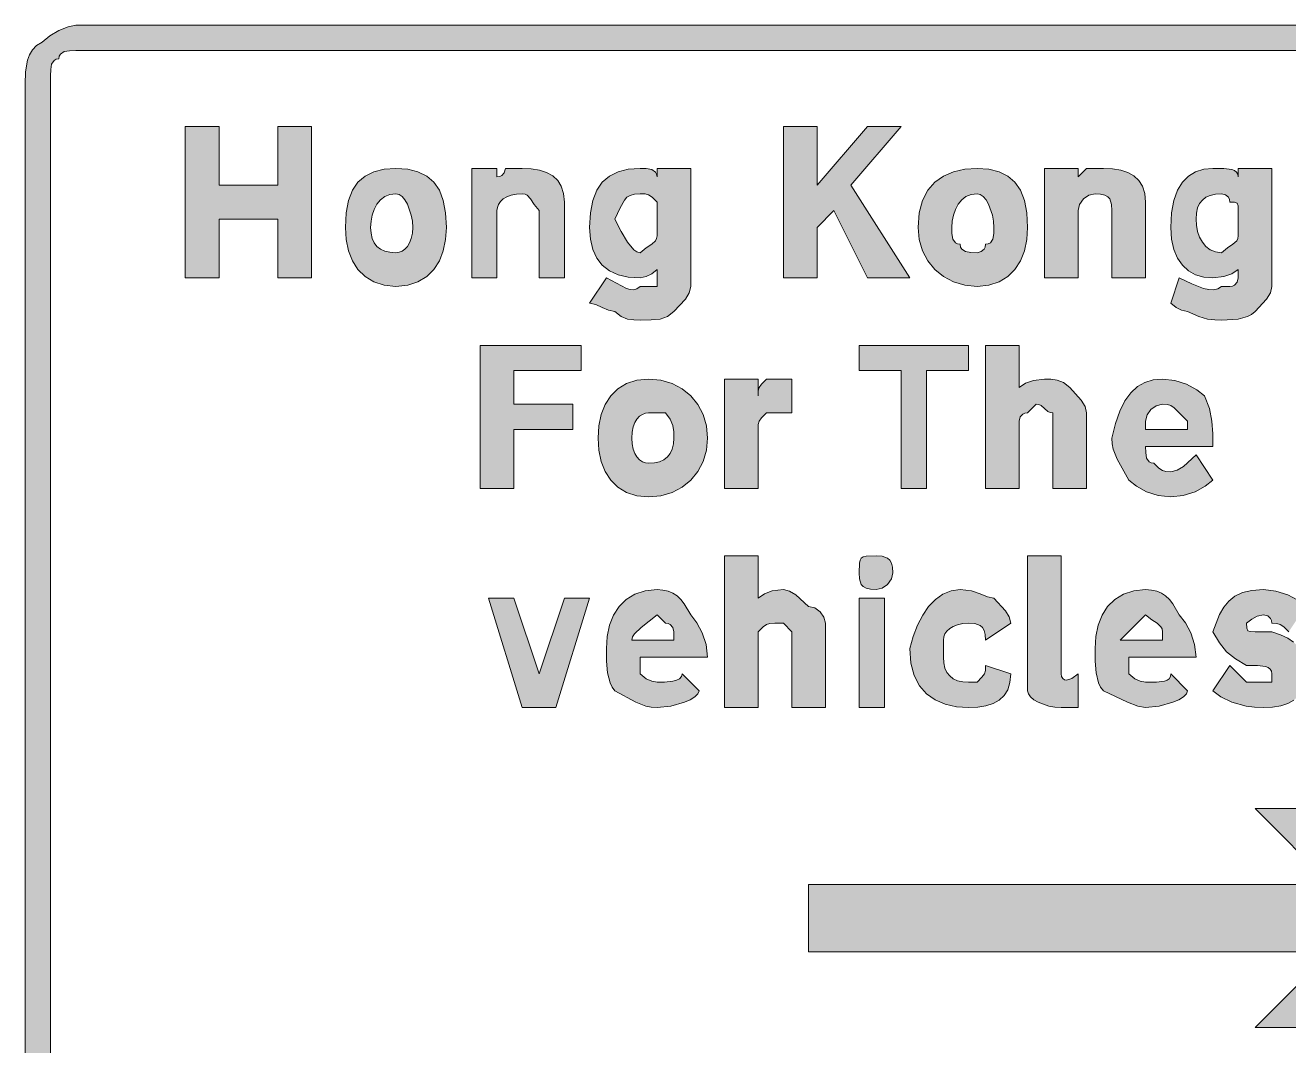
# Model space of a CAD drawing. Header units: metres. Extents: x 124 to 442, y 6 to 264.
# Drawn here: x 124.4 to 304.4, y 118.6 to 264 of the extents above; entities that cross this region are included whole.
import ezdxf

# ---------------------------------------------------------------- set-up
doc = ezdxf.new("R2010")
doc.units = ezdxf.units.M
doc.layers.add('FILL_BLACK_000000', color=7, linetype='Continuous', true_color=0x000000)

msp = doc.modelspace()

# ---------------------------------------------------------------- hatches: boundary and pattern name
at = {"layer": 'FILL_BLACK_000000', "true_color": 0x000000}
h = msp.add_hatch(color=7, dxfattribs=at)
h.dxf.hatch_style = 1
h.paths.add_polyline_path([(437.61, 263.25), (438.92, 262.48), (440.01, 261.6), (440.8, 261.1), (441.4, 260.49), (441.82, 259.81), (442.11, 259.05), (442.37, 257.38), (442.41, 255.6), (442.41, 14.4), (442.41, 13.2), (442.41, 10.8), (440.01, 8.4), (438.92, 7.52), (437.61, 6.75), (436.3, 6.21), (435.21, 6), (131.61, 6), (130.52, 6.21), (129.21, 6.75), (127.9, 7.52), (126.81, 8.4), (126.1, 9.28), (125.61, 10.05), (125.12, 10.59), (124.81, 10.75), (124.41, 10.8), (124.41, 14.4), (124.41, 255.6), (124.45, 257.38), (124.71, 259.05), (125, 259.81), (125.42, 260.49), (126.02, 261.1), (126.81, 261.6), (127.9, 262.48), (129.21, 263.25), (130.52, 263.79), (131.61, 264), (435.21, 264), (436.3, 263.79), (437.61, 263.25)])
h.paths.add_polyline_path([(128.52, 11.68), (129.21, 10.8), (129.26, 10.4), (129.42, 10.11), (129.96, 9.75), (130.73, 9.62), (131.61, 9.6), (435.21, 9.6), (436.09, 9.62), (436.86, 9.75), (437.4, 10.11), (437.56, 10.4), (437.61, 10.8), (438.3, 11.68), (438.66, 12.45), (438.81, 13.2), (438.81, 256.8), (438.75, 257.64), (438.58, 258.37), (438.3, 258.99), (437.91, 259.5), (437.4, 259.89), (436.78, 260.17), (436.05, 260.34), (435.21, 260.4), (131.61, 260.4), (130.73, 260.38), (129.96, 260.25), (129.42, 259.89), (129.26, 259.6), (129.21, 259.2), (128.81, 259.15), (128.52, 258.99), (128.16, 258.45), (128.03, 257.68), (128.01, 256.8), (128.01, 13.2), (128.16, 12.45), (128.52, 11.68)], flags=16)
h = msp.add_hatch(color=7, dxfattribs=at)
h.dxf.hatch_style = 1
h.paths.add_polyline_path([(152.01, 228), (147.21, 228), (147.21, 249.6), (152.01, 249.6), (152.01, 241.2), (155.61, 241.2), (160.41, 241.2), (160.41, 249.6), (165.21, 249.6), (165.21, 228), (160.41, 228), (160.41, 236.4), (155.61, 236.4), (152.01, 236.4), (152.01, 228)])
h = msp.add_hatch(color=7, dxfattribs=at)
h.dxf.hatch_style = 1
h.paths.add_polyline_path([(237.21, 235.2), (237.21, 228), (232.41, 228), (232.41, 249.6), (237.21, 249.6), (237.21, 241.2), (244.41, 249.6), (249.21, 249.6), (242.01, 241.2), (250.41, 228), (244.41, 228), (239.61, 237.6), (237.21, 235.2)])
h = msp.add_hatch(color=7, dxfattribs=at)
h.dxf.hatch_style = 1
h.paths.add_polyline_path([(183.96, 231.86), (183.4, 230.43), (182.61, 229.2), (181.6, 228.19), (180.36, 227.44), (178.9, 226.96), (177.21, 226.8), (175.52, 226.96), (174.06, 227.44), (172.82, 228.19), (171.81, 229.2), (171.02, 230.43), (170.46, 231.86), (170.12, 233.46), (170.01, 235.2), (170.12, 237.28), (170.46, 239.04), (171.02, 240.49), (171.81, 241.65), (172.82, 242.52), (174.06, 243.13), (175.52, 243.49), (177.21, 243.6), (178.9, 243.49), (180.36, 243.13), (181.6, 242.52), (182.61, 241.65), (183.4, 240.49), (183.96, 239.04), (184.3, 237.28), (184.41, 235.2), (184.3, 233.46), (183.96, 231.86)])
h.paths.add_polyline_path([(179.4, 236.96), (178.86, 238.5), (178.5, 239.11), (178.09, 239.59), (177.66, 239.89), (177.21, 240), (176.37, 239.89), (175.63, 239.59), (175.02, 239.11), (174.51, 238.5), (174.12, 237.77), (173.83, 236.96), (173.67, 236.1), (173.61, 235.2), (173.67, 234.36), (173.83, 233.62), (174.12, 233.01), (174.51, 232.5), (175.02, 232.11), (175.63, 231.82), (176.37, 231.66), (177.21, 231.6), (177.66, 231.66), (178.09, 231.82), (178.5, 232.11), (178.86, 232.5), (179.17, 233.01), (179.4, 233.62), (179.56, 234.36), (179.61, 235.2), (179.56, 236.1), (179.4, 236.96)], flags=16)
h = msp.add_hatch(color=7, dxfattribs=at)
h.dxf.hatch_style = 1
h.paths.add_polyline_path([(194.37, 239.95), (193.63, 239.79), (193.02, 239.56), (192.51, 239.25), (192.12, 238.89), (191.83, 238.48), (191.67, 238.05), (191.61, 237.6), (191.61, 228), (188.01, 228), (188.01, 243.6), (191.61, 243.6), (191.61, 242.4), (192.01, 242.45), (192.3, 242.59), (192.66, 243), (192.81, 243.6), (195.21, 243.6), (196.5, 243.54), (197.67, 243.36), (198.69, 243.03), (199.56, 242.55), (200.26, 241.9), (200.78, 241.07), (201.1, 240.04), (201.21, 238.8), (201.21, 228), (197.61, 228), (197.61, 236.4), (197.61, 237.6), (196.9, 238.48), (196.41, 239.25), (195.92, 239.79), (195.61, 239.95), (195.21, 240), (194.37, 239.95)])
h = msp.add_hatch(color=7, dxfattribs=at)
h.dxf.hatch_style = 1
h.paths.add_polyline_path([(219, 225.9), (218.46, 225), (216.81, 223.2), (215.89, 222.51), (214.86, 222.15), (213.6, 222.02), (212.01, 222), (211.11, 222.02), (210.21, 222.15), (209.31, 222.51), (208.41, 223.2), (207.51, 223.39), (206.61, 223.8), (205.71, 224.21), (204.81, 224.4), (207.21, 228), (210.06, 226.5), (210.6, 226.34), (211.09, 226.31), (211.56, 226.46), (212.01, 226.8), (214.41, 226.8), (214.41, 228), (214.41, 229.2), (213.66, 228.6), (212.89, 228.19), (212.01, 228), (210.32, 228.11), (208.86, 228.45), (207.62, 229.01), (206.61, 229.8), (205.82, 230.81), (205.26, 232.05), (204.92, 233.51), (204.81, 235.2), (204.92, 237.28), (205.26, 239.04), (205.82, 240.49), (206.61, 241.65), (207.62, 242.52), (208.86, 243.13), (210.32, 243.49), (212.01, 243.6), (212.89, 243.58), (213.66, 243.45), (214.2, 243.09), (214.36, 242.8), (214.41, 242.4), (214.41, 243.6), (219.21, 243.6), (219.21, 226.8), (219, 225.9)])
h.paths.add_polyline_path([(214.41, 238.8), (213.7, 239.49), (213.21, 239.85), (212.72, 239.98), (212.01, 240), (211.22, 239.94), (210.6, 239.77), (210.13, 239.49), (209.76, 239.1), (209.14, 237.97), (208.41, 236.4), (209.31, 234.64), (210.21, 233.1), (211.11, 232.01), (211.56, 231.71), (212.01, 231.6), (212.89, 232.31), (213.66, 232.8), (214.2, 233.29), (214.36, 233.6), (214.41, 234), (214.41, 237.6), (214.41, 238.8)], flags=16)
h = msp.add_hatch(color=7, dxfattribs=at)
h.dxf.hatch_style = 1
h.paths.add_polyline_path([(266.76, 231.86), (266.2, 230.43), (265.41, 229.2), (264.4, 228.19), (263.16, 227.44), (261.7, 226.96), (260.01, 226.8), (258.27, 226.96), (256.67, 227.44), (255.24, 228.19), (254.01, 229.2), (253, 230.43), (252.25, 231.86), (251.77, 233.46), (251.61, 235.2), (251.77, 237.28), (252.25, 239.04), (253, 240.49), (254.01, 241.65), (255.24, 242.52), (256.67, 243.13), (258.27, 243.49), (260.01, 243.6), (261.7, 243.49), (263.16, 243.13), (264.4, 242.52), (265.41, 241.65), (266.2, 240.49), (266.76, 239.04), (267.1, 237.28), (267.21, 235.2), (267.1, 233.46), (266.76, 231.86)])
h.paths.add_polyline_path([(262.2, 236.96), (261.66, 238.5), (261.3, 239.11), (260.89, 239.59), (260.46, 239.89), (260.01, 240), (259.17, 239.89), (258.43, 239.59), (257.82, 239.11), (257.31, 238.5), (256.92, 237.77), (256.63, 236.96), (256.47, 236.1), (256.41, 235.2), (256.43, 234.32), (256.56, 233.55), (256.92, 233.01), (257.21, 232.85), (257.61, 232.8), (257.66, 232.4), (257.82, 232.11), (258.36, 231.75), (259.13, 231.62), (260.01, 231.6), (260.61, 231.75), (261.02, 232.11), (261.16, 232.4), (261.21, 232.8), (261.61, 232.85), (261.9, 233.01), (262.26, 233.55), (262.39, 234.32), (262.41, 235.2), (262.36, 236.1), (262.2, 236.96)], flags=16)
h = msp.add_hatch(color=7, dxfattribs=at)
h.dxf.hatch_style = 1
h.paths.add_polyline_path([(275.93, 239.79), (275.16, 239.25), (274.62, 238.48), (274.41, 237.6), (274.41, 228), (269.61, 228), (269.61, 243.6), (274.41, 243.6), (274.41, 242.4), (275.61, 243.6), (278.01, 243.6), (279.3, 243.54), (280.47, 243.36), (281.49, 243.03), (282.36, 242.55), (283.06, 241.9), (283.58, 241.07), (283.9, 240.04), (284.01, 238.8), (284.01, 228), (279.21, 228), (279.21, 236.4), (279.21, 237.6), (279.17, 238.48), (278.91, 239.25), (278.62, 239.56), (278.2, 239.79), (277.6, 239.95), (276.81, 240), (275.93, 239.79)])
h = msp.add_hatch(color=7, dxfattribs=at)
h.dxf.hatch_style = 1
h.paths.add_polyline_path([(301.8, 225.9), (301.26, 225), (299.61, 223.2), (299.11, 222.8), (298.52, 222.51), (297.21, 222.15), (294.81, 222), (293.89, 222.02), (292.86, 222.15), (291.6, 222.51), (290.01, 223.2), (289.13, 223.39), (288.36, 223.8), (287.61, 224.4), (288.81, 228), (290.59, 227.14), (292.26, 226.5), (293.02, 226.34), (293.7, 226.31), (294.31, 226.46), (294.81, 226.8), (296.01, 226.8), (296.41, 226.85), (296.7, 226.99), (297.06, 227.4), (297.21, 228), (297.21, 229.2), (296.31, 228.6), (295.18, 228.19), (293.61, 228), (292.32, 228.11), (291.15, 228.45), (290.13, 229.01), (289.26, 229.8), (288.56, 230.81), (288.04, 232.05), (287.72, 233.51), (287.61, 235.2), (287.72, 237.28), (288.04, 239.04), (288.56, 240.49), (289.26, 241.65), (290.13, 242.52), (291.15, 243.13), (292.32, 243.49), (293.61, 243.6), (295.18, 243.58), (296.31, 243.45), (296.7, 243.31), (296.99, 243.09), (297.15, 242.8), (297.21, 242.4), (297.21, 243.6), (302.01, 243.6), (302.01, 226.8), (301.8, 225.9)])
h.paths.add_polyline_path([(297.19, 238.29), (297.06, 238.65), (296.7, 238.78), (296.01, 238.8), (295.96, 239.2), (295.82, 239.49), (295.41, 239.85), (294.81, 240), (293.97, 239.94), (293.23, 239.77), (292.62, 239.49), (292.11, 239.1), (291.72, 238.59), (291.43, 237.97), (291.27, 237.24), (291.21, 236.4), (291.27, 235.5), (291.43, 234.64), (291.72, 233.83), (292.11, 233.1), (292.62, 232.49), (293.23, 232.01), (293.97, 231.71), (294.81, 231.6), (295.69, 232.31), (296.46, 232.8), (297, 233.29), (297.16, 233.6), (297.21, 234), (297.21, 237.6), (297.19, 238.29)], flags=16)
h = msp.add_hatch(color=7, dxfattribs=at)
h.dxf.hatch_style = 1
h.paths.add_polyline_path([(194.01, 198), (189.21, 198), (189.21, 218.4), (203.61, 218.4), (203.61, 214.8), (194.01, 214.8), (194.01, 210), (202.41, 210), (202.41, 206.4), (194.01, 206.4), (194.01, 198)])
h = msp.add_hatch(color=7, dxfattribs=at)
h.dxf.hatch_style = 1
h.paths.add_polyline_path([(252.81, 198), (249.21, 198), (249.21, 214.8), (243.21, 214.8), (243.21, 218.4), (258.81, 218.4), (258.81, 214.8), (252.81, 214.8), (252.81, 198)])
h = msp.add_hatch(color=7, dxfattribs=at)
h.dxf.hatch_style = 1
h.paths.add_polyline_path([(270.81, 207.6), (270.81, 208.8), (270.41, 208.85), (270.1, 208.99), (269.61, 209.4), (269.12, 209.81), (268.81, 209.95), (268.41, 210), (267.21, 208.8), (266.81, 208.75), (266.52, 208.61), (266.16, 208.2), (266.01, 207.6), (266.01, 206.4), (266.01, 198), (261.21, 198), (261.21, 218.4), (266.01, 218.4), (266.01, 212.4), (266.91, 213), (268.03, 213.41), (269.61, 213.6), (270.51, 213.58), (271.41, 213.45), (272.31, 213.09), (273.21, 212.4), (274.86, 210.6), (275.4, 209.7), (275.61, 208.8), (275.61, 198), (270.81, 198), (270.81, 207.6)])
h = msp.add_hatch(color=7, dxfattribs=at)
h.dxf.hatch_style = 1
h.paths.add_polyline_path([(220.97, 201.86), (220.22, 200.43), (219.21, 199.2), (217.98, 198.19), (216.55, 197.44), (214.95, 196.96), (213.21, 196.8), (211.52, 196.96), (210.06, 197.44), (208.82, 198.19), (207.81, 199.2), (207.02, 200.43), (206.46, 201.86), (206.12, 203.46), (206.01, 205.2), (206.12, 206.94), (206.46, 208.54), (207.02, 209.97), (207.81, 211.2), (208.82, 212.21), (210.06, 212.96), (211.52, 213.44), (213.21, 213.6), (214.95, 213.44), (216.55, 212.96), (217.98, 212.21), (219.21, 211.2), (220.22, 209.97), (220.97, 208.54), (221.45, 206.94), (221.61, 205.2), (221.45, 203.46), (220.97, 201.86)])
h.paths.add_polyline_path([(216.66, 207), (216.3, 207.9), (215.61, 208.8), (213.21, 208.8), (212.76, 208.74), (212.33, 208.57), (211.92, 208.29), (211.56, 207.9), (211.25, 207.39), (211.02, 206.77), (210.86, 206.04), (210.81, 205.2), (210.86, 204.36), (211.02, 203.62), (211.25, 203.01), (211.56, 202.5), (211.92, 202.11), (212.33, 201.82), (212.76, 201.66), (213.21, 201.6), (214.05, 201.66), (214.78, 201.82), (215.4, 202.11), (215.91, 202.5), (216.3, 203.01), (216.58, 203.62), (216.75, 204.36), (216.81, 205.2), (216.79, 206.1), (216.66, 207)], flags=16)
h = msp.add_hatch(color=7, dxfattribs=at)
h.dxf.hatch_style = 1
h.paths.add_polyline_path([(228.81, 198), (224.01, 198), (224.01, 213.6), (228.81, 213.6), (228.81, 211.2), (228.83, 211.91), (228.96, 212.4), (229.32, 212.89), (230.01, 213.6), (233.61, 213.6), (233.61, 208.8), (230.01, 208.8), (229.32, 208.09), (228.96, 207.6), (228.83, 207.11), (228.81, 206.4), (228.81, 198)])
h = msp.add_hatch(color=7, dxfattribs=at)
h.dxf.hatch_style = 1
h.paths.add_polyline_path([(284.16, 202.35), (284.52, 201.81), (284.81, 201.65), (285.21, 201.6), (285.92, 200.91), (286.41, 200.55), (286.9, 200.42), (287.61, 200.4), (288.51, 200.61), (289.41, 201.15), (291.21, 202.8), (293.61, 199.2), (292.5, 198.32), (291.06, 197.55), (289.39, 197.01), (287.61, 196.8), (285.83, 197.01), (284.16, 197.55), (282.72, 198.32), (281.61, 199.2), (279.96, 202.2), (279.42, 203.59), (279.26, 204.35), (279.21, 205.2), (279.72, 207.28), (280.33, 209.04), (281.07, 210.49), (281.91, 211.65), (282.87, 212.52), (283.93, 213.13), (285.12, 213.49), (286.41, 213.6), (288.19, 213.39), (289.86, 212.85), (291.3, 212.08), (292.41, 211.2), (293.1, 209.4), (293.46, 207.6), (293.59, 205.8), (293.61, 204), (284.01, 204), (284.03, 203.12), (284.16, 202.35)])
h.paths.add_polyline_path([(284.76, 209.25), (284.22, 208.48), (284.01, 207.6), (284.01, 206.4), (290.01, 206.4), (290.01, 207.6), (288.81, 208.8), (288.1, 209.49), (287.61, 209.85), (287.12, 209.98), (286.41, 210), (285.53, 209.79), (284.76, 209.25)], flags=16)
h = msp.add_hatch(color=7, dxfattribs=at)
h.dxf.hatch_style = 1
h.paths.add_polyline_path([(233.61, 177.6), (232.41, 178.8), (231.21, 178.8), (230.5, 178.78), (230.01, 178.65), (229.52, 178.29), (228.81, 177.6), (228.81, 176.4), (228.81, 166.8), (224.01, 166.8), (224.01, 188.4), (228.81, 188.4), (228.81, 182.4), (229.71, 183), (230.83, 183.41), (232.41, 183.6), (233.31, 183.39), (234.21, 182.85), (236.01, 181.2), (236.89, 180.99), (237.66, 180.45), (238.2, 179.68), (238.41, 178.8), (238.41, 166.8), (233.61, 166.8), (233.61, 177.6)])
h = msp.add_hatch(color=7, dxfattribs=at)
h.dxf.hatch_style = 1
h.paths.add_polyline_path([(247.8, 185.12), (247.26, 184.35), (246.49, 183.81), (245.61, 183.6), (244.82, 183.65), (244.22, 183.81), (243.8, 184.04), (243.51, 184.35), (243.25, 185.12), (243.21, 186), (243.25, 187.39), (243.34, 187.81), (243.51, 188.1), (243.8, 188.27), (244.22, 188.36), (245.61, 188.4), (246.49, 188.36), (247.26, 188.1), (247.57, 187.81), (247.8, 187.39), (247.96, 186.79), (248.01, 186), (247.8, 185.12)])
h = msp.add_hatch(color=7, dxfattribs=at)
h.dxf.hatch_style = 1
h.paths.add_polyline_path([(272.01, 171.6), (272.06, 171.21), (272.22, 170.92), (272.45, 170.76), (272.76, 170.7), (273.53, 170.92), (274.41, 171.6), (274.41, 166.8), (273.21, 166.8), (272.01, 166.8), (271.11, 166.85), (270.25, 167.01), (268.71, 167.55), (268.1, 167.91), (267.62, 168.32), (267.32, 168.75), (267.21, 169.2), (267.21, 170.4), (267.21, 188.4), (272.01, 188.4), (272.01, 171.6)])
h = msp.add_hatch(color=7, dxfattribs=at)
h.dxf.hatch_style = 1
h.paths.add_polyline_path([(212.89, 170.91), (213.66, 170.55), (214.41, 170.4), (215.48, 170.42), (216.66, 170.55), (217.19, 170.69), (217.62, 170.91), (217.9, 171.2), (218.01, 171.6), (220.41, 169.2), (220.25, 168.75), (219.81, 168.32), (219.14, 167.91), (218.31, 167.55), (216.36, 167.01), (214.41, 166.8), (213.56, 166.85), (212.8, 167.01), (211.41, 167.55), (208.41, 169.2), (208.01, 169.7), (207.72, 170.31), (207.36, 171.75), (207.23, 173.42), (207.21, 175.2), (207.32, 176.94), (207.66, 178.54), (208.22, 179.97), (209.01, 181.2), (210.02, 182.21), (211.26, 182.96), (212.72, 183.44), (214.41, 183.6), (215.26, 183.54), (216, 183.37), (216.67, 183.09), (217.26, 182.7), (217.8, 182.19), (218.29, 181.57), (219.21, 180), (220.09, 178.89), (220.86, 177.45), (221.4, 175.78), (221.61, 174), (212.01, 174), (212.01, 171.6), (212.89, 170.91)])
h.paths.add_polyline_path([(211.2, 177.3), (210.92, 176.85), (210.81, 176.4), (216.81, 176.4), (216.81, 177.6), (216.66, 178.2), (216.3, 178.61), (216.01, 178.75), (215.61, 178.8), (214.41, 180), (212.16, 178.2), (211.2, 177.3)], flags=16)
h = msp.add_hatch(color=7, dxfattribs=at)
h.dxf.hatch_style = 1
h.paths.add_polyline_path([(257.97, 178.75), (257.23, 178.59), (256.62, 178.36), (256.11, 178.05), (255.72, 177.69), (255.43, 177.28), (255.27, 176.85), (255.21, 176.4), (255.21, 175.2), (255.21, 174), (255.27, 173.16), (255.43, 172.42), (255.72, 171.81), (256.11, 171.3), (256.62, 170.91), (257.23, 170.62), (257.97, 170.46), (258.81, 170.4), (260.01, 170.4), (260.7, 171.11), (261.06, 171.6), (261.19, 172.09), (261.21, 172.8), (264.81, 171.6), (264.7, 170.36), (264.38, 169.33), (263.86, 168.5), (263.16, 167.85), (262.29, 167.37), (261.27, 167.04), (260.1, 166.86), (258.81, 166.8), (257.07, 166.91), (255.47, 167.27), (254.04, 167.88), (252.81, 168.75), (251.8, 169.91), (251.05, 171.36), (250.57, 173.12), (250.41, 175.2), (250.92, 176.94), (251.53, 178.54), (252.27, 179.97), (253.11, 181.2), (254.07, 182.21), (255.13, 182.96), (256.32, 183.44), (257.61, 183.6), (259.2, 183.41), (260.46, 183), (261.49, 182.59), (262.41, 182.4), (264.06, 180.6), (264.6, 179.7), (264.81, 178.8), (261.21, 176.4), (261.16, 177.19), (261, 177.79), (260.77, 178.21), (260.46, 178.5), (259.69, 178.76), (258.81, 178.8), (257.97, 178.75)])
h = msp.add_hatch(color=7, dxfattribs=at)
h.dxf.hatch_style = 1
h.paths.add_polyline_path([(282.49, 170.91), (283.26, 170.55), (284.01, 170.4), (285.58, 170.42), (286.71, 170.55), (287.1, 170.69), (287.38, 170.91), (287.55, 171.2), (287.61, 171.6), (290.01, 169.2), (289.85, 168.75), (289.41, 168.32), (288.74, 167.91), (287.91, 167.55), (285.96, 167.01), (284.01, 166.8), (282.9, 167.01), (281.46, 167.55), (278.01, 169.2), (277.61, 169.7), (277.32, 170.31), (276.96, 171.75), (276.83, 173.42), (276.81, 175.2), (276.92, 176.94), (277.26, 178.54), (277.82, 179.97), (278.61, 181.2), (279.62, 182.21), (280.86, 182.96), (282.32, 183.44), (284.01, 183.6), (284.86, 183.54), (285.6, 183.37), (286.27, 183.09), (286.86, 182.7), (287.4, 182.19), (287.89, 181.57), (288.81, 180), (289.69, 178.89), (290.46, 177.45), (291, 175.78), (291.21, 174), (281.61, 174), (281.61, 171.6), (282.49, 170.91)])
h.paths.add_polyline_path([(286.41, 176.4), (286.41, 177.6), (286.36, 178), (286.2, 178.31), (285.66, 178.8), (284.89, 179.29), (284.01, 180), (280.41, 176.4), (286.41, 176.4)], flags=16)
h = msp.add_hatch(color=7, dxfattribs=at)
h.dxf.hatch_style = 1
h.paths.add_polyline_path([(306.7, 170.36), (306.38, 169.33), (305.86, 168.5), (305.16, 167.85), (304.29, 167.37), (303.27, 167.04), (302.1, 166.86), (300.81, 166.8), (299.52, 166.85), (298.33, 167.01), (296.31, 167.55), (294.73, 168.32), (293.61, 169.2), (296.01, 172.8), (298.41, 170.4), (300.81, 170.4), (302.01, 170.4), (302.01, 171.6), (301.95, 172), (301.78, 172.29), (301.5, 172.51), (301.11, 172.65), (299.98, 172.78), (298.41, 172.8), (296.82, 173.72), (295.56, 174.75), (294.53, 176.01), (293.61, 177.6), (294.57, 180.06), (295.15, 181.08), (295.86, 181.95), (296.74, 182.65), (297.83, 183.17), (299.17, 183.49), (300.81, 183.6), (302.59, 183.39), (304.26, 182.85), (305.7, 182.08), (306.81, 181.2), (304.41, 177.6), (303.7, 178.29), (303.21, 178.65), (302.72, 178.78), (302.01, 178.8), (301.96, 179.2), (301.82, 179.49), (301.41, 179.85), (300.81, 180), (299.93, 179.81), (299.16, 179.4), (298.41, 178.8), (298.43, 178.11), (298.56, 177.75), (298.92, 177.62), (299.61, 177.6), (302.01, 177.6), (303.25, 177.15), (304.28, 176.66), (305.11, 176.12), (305.76, 175.5), (306.24, 174.76), (306.57, 173.89), (306.75, 172.84), (306.81, 171.6), (306.7, 170.36)])
h = msp.add_hatch(color=7, dxfattribs=at)
h.dxf.hatch_style = 1
h.paths.add_polyline_path([(201.21, 182.4), (204.81, 182.4), (200.01, 166.8), (197.61, 166.8), (195.21, 166.8), (190.41, 182.4), (194.01, 182.4), (197.61, 171.6), (201.21, 182.4)])
h = msp.add_hatch(color=7, dxfattribs=at)
h.dxf.hatch_style = 1
h.paths.add_polyline_path([(243.21, 182.4), (246.81, 182.4), (246.81, 166.8), (243.21, 166.8), (243.21, 182.4)])
h = msp.add_hatch(color=7, dxfattribs=at)
h.dxf.hatch_style = 1
h.paths.add_polyline_path([(310.41, 132), (236.01, 132), (236.01, 141.6), (310.41, 141.6), (299.61, 152.4), (315.21, 152.4), (330.81, 136.8), (315.21, 121.2), (299.61, 121.2), (310.41, 132)])

# ---------------------------------------------------------------- linework, layer by layer
at = {"layer": 'FILL_BLACK_000000', "lineweight": 0, "true_color": 0x000000}
for points in [[(435.21, 6), (131.61, 6), (130.52, 6.21), (129.21, 6.75), (127.9, 7.52), (126.81, 8.4), (126.1, 9.28), (125.61, 10.05), (125.12, 10.59), (124.81, 10.75), (124.41, 10.8), (124.41, 14.4), (124.41, 255.6), (124.45, 257.38), (124.71, 259.05), (125, 259.81), (125.42, 260.49), (126.02, 261.1), (126.81, 261.6), (127.9, 262.48), (129.21, 263.25), (130.52, 263.79), (131.61, 264), (435.21, 264)], [(435.21, 260.4), (131.61, 260.4), (130.73, 260.38), (129.96, 260.25), (129.42, 259.89), (129.26, 259.6), (129.21, 259.2), (128.81, 259.15), (128.52, 258.99), (128.16, 258.45), (128.03, 257.68), (128.01, 256.8), (128.01, 13.2), (128.16, 12.45), (128.52, 11.68), (129.21, 10.8), (129.26, 10.4), (129.42, 10.11), (129.96, 9.75), (130.73, 9.62), (131.61, 9.6), (435.21, 9.6)], [(305.16, 167.85), (304.29, 167.37), (303.27, 167.04), (302.1, 166.86), (300.81, 166.8), (299.52, 166.85), (298.33, 167.01), (296.31, 167.55), (294.73, 168.32), (293.61, 169.2), (296.01, 172.8), (298.41, 170.4), (300.81, 170.4), (302.01, 170.4), (302.01, 171.6), (301.95, 172), (301.78, 172.29), (301.5, 172.51), (301.11, 172.65), (299.98, 172.78), (298.41, 172.8), (296.82, 173.72), (295.56, 174.75), (294.53, 176.01), (293.61, 177.6), (294.57, 180.06), (295.15, 181.08), (295.86, 181.95), (296.74, 182.65), (297.83, 183.17), (299.17, 183.49), (300.81, 183.6), (302.59, 183.39), (304.26, 182.85), (305.7, 182.08)], [(304.41, 177.6), (303.7, 178.29), (303.21, 178.65), (302.72, 178.78), (302.01, 178.8), (301.96, 179.2), (301.82, 179.49), (301.41, 179.85), (300.81, 180), (299.93, 179.81), (299.16, 179.4), (298.41, 178.8), (298.43, 178.11), (298.56, 177.75), (298.92, 177.62), (299.61, 177.6), (302.01, 177.6), (303.25, 177.15), (304.28, 176.66), (305.11, 176.12)]]:
    msp.add_lwpolyline(points, dxfattribs=at)
for points in [[(152.01, 228), (147.21, 228), (147.21, 249.6), (152.01, 249.6), (152.01, 241.2), (155.61, 241.2), (160.41, 241.2), (160.41, 249.6), (165.21, 249.6), (165.21, 228), (160.41, 228), (160.41, 236.4), (155.61, 236.4), (152.01, 236.4)], [(237.21, 235.2), (237.21, 228), (232.41, 228), (232.41, 249.6), (237.21, 249.6), (237.21, 241.2), (244.41, 249.6), (249.21, 249.6), (242.01, 241.2), (250.41, 228), (244.41, 228), (239.61, 237.6)], [(183.96, 231.86), (183.4, 230.43), (182.61, 229.2), (181.6, 228.19), (180.36, 227.44), (178.9, 226.96), (177.21, 226.8), (175.52, 226.96), (174.06, 227.44), (172.82, 228.19), (171.81, 229.2), (171.02, 230.43), (170.46, 231.86), (170.12, 233.46), (170.01, 235.2), (170.12, 237.28), (170.46, 239.04), (171.02, 240.49), (171.81, 241.65), (172.82, 242.52), (174.06, 243.13), (175.52, 243.49), (177.21, 243.6), (178.9, 243.49), (180.36, 243.13), (181.6, 242.52), (182.61, 241.65), (183.4, 240.49), (183.96, 239.04), (184.3, 237.28), (184.41, 235.2), (184.3, 233.46)], [(194.37, 239.95), (193.63, 239.79), (193.02, 239.56), (192.51, 239.25), (192.12, 238.89), (191.83, 238.48), (191.67, 238.05), (191.61, 237.6), (191.61, 228), (188.01, 228), (188.01, 243.6), (191.61, 243.6), (191.61, 242.4), (192.01, 242.45), (192.3, 242.59), (192.66, 243), (192.81, 243.6), (195.21, 243.6), (196.5, 243.54), (197.67, 243.36), (198.69, 243.03), (199.56, 242.55), (200.26, 241.9), (200.78, 241.07), (201.1, 240.04), (201.21, 238.8), (201.21, 228), (197.61, 228), (197.61, 236.4), (197.61, 237.6), (196.9, 238.48), (196.41, 239.25), (195.92, 239.79), (195.61, 239.95), (195.21, 240)], [(219, 225.9), (218.46, 225), (216.81, 223.2), (215.89, 222.51), (214.86, 222.15), (213.6, 222.02), (212.01, 222), (211.11, 222.02), (210.21, 222.15), (209.31, 222.51), (208.41, 223.2), (207.51, 223.39), (206.61, 223.8), (205.71, 224.21), (204.81, 224.4), (207.21, 228), (210.06, 226.5), (210.6, 226.34), (211.09, 226.31), (211.56, 226.46), (212.01, 226.8), (214.41, 226.8), (214.41, 228), (214.41, 229.2), (213.66, 228.6), (212.89, 228.19), (212.01, 228), (210.32, 228.11), (208.86, 228.45), (207.62, 229.01), (206.61, 229.8), (205.82, 230.81), (205.26, 232.05), (204.92, 233.51), (204.81, 235.2), (204.92, 237.28), (205.26, 239.04), (205.82, 240.49), (206.61, 241.65), (207.62, 242.52), (208.86, 243.13), (210.32, 243.49), (212.01, 243.6), (212.89, 243.58), (213.66, 243.45), (214.2, 243.09), (214.36, 242.8), (214.41, 242.4), (214.41, 243.6), (219.21, 243.6), (219.21, 226.8)], [(266.76, 231.86), (266.2, 230.43), (265.41, 229.2), (264.4, 228.19), (263.16, 227.44), (261.7, 226.96), (260.01, 226.8), (258.27, 226.96), (256.67, 227.44), (255.24, 228.19), (254.01, 229.2), (253, 230.43), (252.25, 231.86), (251.77, 233.46), (251.61, 235.2), (251.77, 237.28), (252.25, 239.04), (253, 240.49), (254.01, 241.65), (255.24, 242.52), (256.67, 243.13), (258.27, 243.49), (260.01, 243.6), (261.7, 243.49), (263.16, 243.13), (264.4, 242.52), (265.41, 241.65), (266.2, 240.49), (266.76, 239.04), (267.1, 237.28), (267.21, 235.2), (267.1, 233.46)], [(275.93, 239.79), (275.16, 239.25), (274.62, 238.48), (274.41, 237.6), (274.41, 228), (269.61, 228), (269.61, 243.6), (274.41, 243.6), (274.41, 242.4), (275.61, 243.6), (278.01, 243.6), (279.3, 243.54), (280.47, 243.36), (281.49, 243.03), (282.36, 242.55), (283.06, 241.9), (283.58, 241.07), (283.9, 240.04), (284.01, 238.8), (284.01, 228), (279.21, 228), (279.21, 236.4), (279.21, 237.6), (279.17, 238.48), (278.91, 239.25), (278.62, 239.56), (278.2, 239.79), (277.6, 239.95), (276.81, 240)], [(301.8, 225.9), (301.26, 225), (299.61, 223.2), (299.11, 222.8), (298.52, 222.51), (297.21, 222.15), (294.81, 222), (293.89, 222.02), (292.86, 222.15), (291.6, 222.51), (290.01, 223.2), (289.13, 223.39), (288.36, 223.8), (287.61, 224.4), (288.81, 228), (290.59, 227.14), (292.26, 226.5), (293.02, 226.34), (293.7, 226.31), (294.31, 226.46), (294.81, 226.8), (296.01, 226.8), (296.41, 226.85), (296.7, 226.99), (297.06, 227.4), (297.21, 228), (297.21, 229.2), (296.31, 228.6), (295.18, 228.19), (293.61, 228), (292.32, 228.11), (291.15, 228.45), (290.13, 229.01), (289.26, 229.8), (288.56, 230.81), (288.04, 232.05), (287.72, 233.51), (287.61, 235.2), (287.72, 237.28), (288.04, 239.04), (288.56, 240.49), (289.26, 241.65), (290.13, 242.52), (291.15, 243.13), (292.32, 243.49), (293.61, 243.6), (295.18, 243.58), (296.31, 243.45), (296.7, 243.31), (296.99, 243.09), (297.15, 242.8), (297.21, 242.4), (297.21, 243.6), (302.01, 243.6), (302.01, 226.8)], [(179.4, 236.96), (178.86, 238.5), (178.5, 239.11), (178.09, 239.59), (177.66, 239.89), (177.21, 240), (176.37, 239.89), (175.63, 239.59), (175.02, 239.11), (174.51, 238.5), (174.12, 237.77), (173.83, 236.96), (173.67, 236.1), (173.61, 235.2), (173.67, 234.36), (173.83, 233.62), (174.12, 233.01), (174.51, 232.5), (175.02, 232.11), (175.63, 231.82), (176.37, 231.66), (177.21, 231.6), (177.66, 231.66), (178.09, 231.82), (178.5, 232.11), (178.86, 232.5), (179.17, 233.01), (179.4, 233.62), (179.56, 234.36), (179.61, 235.2), (179.56, 236.1)], [(214.41, 238.8), (213.7, 239.49), (213.21, 239.85), (212.72, 239.98), (212.01, 240), (211.22, 239.94), (210.6, 239.77), (210.13, 239.49), (209.76, 239.1), (209.14, 237.97), (208.41, 236.4), (209.31, 234.64), (210.21, 233.1), (211.11, 232.01), (211.56, 231.71), (212.01, 231.6), (212.89, 232.31), (213.66, 232.8), (214.2, 233.29), (214.36, 233.6), (214.41, 234), (214.41, 237.6)], [(262.2, 236.96), (261.66, 238.5), (261.3, 239.11), (260.89, 239.59), (260.46, 239.89), (260.01, 240), (259.17, 239.89), (258.43, 239.59), (257.82, 239.11), (257.31, 238.5), (256.92, 237.77), (256.63, 236.96), (256.47, 236.1), (256.41, 235.2), (256.43, 234.32), (256.56, 233.55), (256.92, 233.01), (257.21, 232.85), (257.61, 232.8), (257.66, 232.4), (257.82, 232.11), (258.36, 231.75), (259.13, 231.62), (260.01, 231.6), (260.61, 231.75), (261.02, 232.11), (261.16, 232.4), (261.21, 232.8), (261.61, 232.85), (261.9, 233.01), (262.26, 233.55), (262.39, 234.32), (262.41, 235.2), (262.36, 236.1)], [(297.19, 238.29), (297.06, 238.65), (296.7, 238.78), (296.01, 238.8), (295.96, 239.2), (295.82, 239.49), (295.41, 239.85), (294.81, 240), (293.97, 239.94), (293.23, 239.77), (292.62, 239.49), (292.11, 239.1), (291.72, 238.59), (291.43, 237.97), (291.27, 237.24), (291.21, 236.4), (291.27, 235.5), (291.43, 234.64), (291.72, 233.83), (292.11, 233.1), (292.62, 232.49), (293.23, 232.01), (293.97, 231.71), (294.81, 231.6), (295.69, 232.31), (296.46, 232.8), (297, 233.29), (297.16, 233.6), (297.21, 234), (297.21, 237.6)], [(194.01, 198), (189.21, 198), (189.21, 218.4), (203.61, 218.4), (203.61, 214.8), (194.01, 214.8), (194.01, 210), (202.41, 210), (202.41, 206.4), (194.01, 206.4)], [(252.81, 198), (249.21, 198), (249.21, 214.8), (243.21, 214.8), (243.21, 218.4), (258.81, 218.4), (258.81, 214.8), (252.81, 214.8)], [(270.81, 207.6), (270.81, 208.8), (270.41, 208.85), (270.1, 208.99), (269.61, 209.4), (269.12, 209.81), (268.81, 209.95), (268.41, 210), (267.21, 208.8), (266.81, 208.75), (266.52, 208.61), (266.16, 208.2), (266.01, 207.6), (266.01, 206.4), (266.01, 198), (261.21, 198), (261.21, 218.4), (266.01, 218.4), (266.01, 212.4), (266.91, 213), (268.03, 213.41), (269.61, 213.6), (270.51, 213.58), (271.41, 213.45), (272.31, 213.09), (273.21, 212.4), (274.86, 210.6), (275.4, 209.7), (275.61, 208.8), (275.61, 198), (270.81, 198)], [(220.97, 201.86), (220.22, 200.43), (219.21, 199.2), (217.98, 198.19), (216.55, 197.44), (214.95, 196.96), (213.21, 196.8), (211.52, 196.96), (210.06, 197.44), (208.82, 198.19), (207.81, 199.2), (207.02, 200.43), (206.46, 201.86), (206.12, 203.46), (206.01, 205.2), (206.12, 206.94), (206.46, 208.54), (207.02, 209.97), (207.81, 211.2), (208.82, 212.21), (210.06, 212.96), (211.52, 213.44), (213.21, 213.6), (214.95, 213.44), (216.55, 212.96), (217.98, 212.21), (219.21, 211.2), (220.22, 209.97), (220.97, 208.54), (221.45, 206.94), (221.61, 205.2), (221.45, 203.46)], [(228.81, 198), (224.01, 198), (224.01, 213.6), (228.81, 213.6), (228.81, 211.2), (228.83, 211.91), (228.96, 212.4), (229.32, 212.89), (230.01, 213.6), (233.61, 213.6), (233.61, 208.8), (230.01, 208.8), (229.32, 208.09), (228.96, 207.6), (228.83, 207.11), (228.81, 206.4)], [(284.16, 202.35), (284.52, 201.81), (284.81, 201.65), (285.21, 201.6), (285.92, 200.91), (286.41, 200.55), (286.9, 200.42), (287.61, 200.4), (288.51, 200.61), (289.41, 201.15), (291.21, 202.8), (293.61, 199.2), (292.5, 198.32), (291.06, 197.55), (289.39, 197.01), (287.61, 196.8), (285.83, 197.01), (284.16, 197.55), (282.72, 198.32), (281.61, 199.2), (279.96, 202.2), (279.42, 203.59), (279.26, 204.35), (279.21, 205.2), (279.72, 207.28), (280.33, 209.04), (281.07, 210.49), (281.91, 211.65), (282.87, 212.52), (283.93, 213.13), (285.12, 213.49), (286.41, 213.6), (288.19, 213.39), (289.86, 212.85), (291.3, 212.08), (292.41, 211.2), (293.1, 209.4), (293.46, 207.6), (293.59, 205.8), (293.61, 204), (284.01, 204), (284.03, 203.12)], [(216.66, 207), (216.3, 207.9), (215.61, 208.8), (213.21, 208.8), (212.76, 208.74), (212.33, 208.57), (211.92, 208.29), (211.56, 207.9), (211.25, 207.39), (211.02, 206.77), (210.86, 206.04), (210.81, 205.2), (210.86, 204.36), (211.02, 203.62), (211.25, 203.01), (211.56, 202.5), (211.92, 202.11), (212.33, 201.82), (212.76, 201.66), (213.21, 201.6), (214.05, 201.66), (214.78, 201.82), (215.4, 202.11), (215.91, 202.5), (216.3, 203.01), (216.58, 203.62), (216.75, 204.36), (216.81, 205.2), (216.79, 206.1)], [(284.76, 209.25), (284.22, 208.48), (284.01, 207.6), (284.01, 206.4), (290.01, 206.4), (290.01, 207.6), (288.81, 208.8), (288.1, 209.49), (287.61, 209.85), (287.12, 209.98), (286.41, 210), (285.53, 209.79)], [(233.61, 177.6), (232.41, 178.8), (231.21, 178.8), (230.5, 178.78), (230.01, 178.65), (229.52, 178.29), (228.81, 177.6), (228.81, 176.4), (228.81, 166.8), (224.01, 166.8), (224.01, 188.4), (228.81, 188.4), (228.81, 182.4), (229.71, 183), (230.83, 183.41), (232.41, 183.6), (233.31, 183.39), (234.21, 182.85), (236.01, 181.2), (236.89, 180.99), (237.66, 180.45), (238.2, 179.68), (238.41, 178.8), (238.41, 166.8), (233.61, 166.8)], [(247.8, 185.12), (247.26, 184.35), (246.49, 183.81), (245.61, 183.6), (244.82, 183.65), (244.22, 183.81), (243.8, 184.04), (243.51, 184.35), (243.25, 185.12), (243.21, 186), (243.25, 187.39), (243.34, 187.81), (243.51, 188.1), (243.8, 188.27), (244.22, 188.36), (245.61, 188.4), (246.49, 188.36), (247.26, 188.1), (247.57, 187.81), (247.8, 187.39), (247.96, 186.79), (248.01, 186)], [(272.01, 171.6), (272.06, 171.21), (272.22, 170.92), (272.45, 170.76), (272.76, 170.7), (273.53, 170.92), (274.41, 171.6), (274.41, 166.8), (273.21, 166.8), (272.01, 166.8), (271.11, 166.85), (270.25, 167.01), (268.71, 167.55), (268.1, 167.91), (267.62, 168.32), (267.32, 168.75), (267.21, 169.2), (267.21, 170.4), (267.21, 188.4), (272.01, 188.4)], [(212.89, 170.91), (213.66, 170.55), (214.41, 170.4), (215.48, 170.42), (216.66, 170.55), (217.19, 170.69), (217.62, 170.91), (217.9, 171.2), (218.01, 171.6), (220.41, 169.2), (220.25, 168.75), (219.81, 168.32), (219.14, 167.91), (218.31, 167.55), (216.36, 167.01), (214.41, 166.8), (213.56, 166.85), (212.8, 167.01), (211.41, 167.55), (208.41, 169.2), (208.01, 169.7), (207.72, 170.31), (207.36, 171.75), (207.23, 173.42), (207.21, 175.2), (207.32, 176.94), (207.66, 178.54), (208.22, 179.97), (209.01, 181.2), (210.02, 182.21), (211.26, 182.96), (212.72, 183.44), (214.41, 183.6), (215.26, 183.54), (216, 183.37), (216.67, 183.09), (217.26, 182.7), (217.8, 182.19), (218.29, 181.57), (219.21, 180), (220.09, 178.89), (220.86, 177.45), (221.4, 175.78), (221.61, 174), (212.01, 174), (212.01, 171.6)], [(257.97, 178.75), (257.23, 178.59), (256.62, 178.36), (256.11, 178.05), (255.72, 177.69), (255.43, 177.28), (255.27, 176.85), (255.21, 176.4), (255.21, 175.2), (255.21, 174), (255.27, 173.16), (255.43, 172.42), (255.72, 171.81), (256.11, 171.3), (256.62, 170.91), (257.23, 170.62), (257.97, 170.46), (258.81, 170.4), (260.01, 170.4), (260.7, 171.11), (261.06, 171.6), (261.19, 172.09), (261.21, 172.8), (264.81, 171.6), (264.7, 170.36), (264.38, 169.33), (263.86, 168.5), (263.16, 167.85), (262.29, 167.37), (261.27, 167.04), (260.1, 166.86), (258.81, 166.8), (257.07, 166.91), (255.47, 167.27), (254.04, 167.88), (252.81, 168.75), (251.8, 169.91), (251.05, 171.36), (250.57, 173.12), (250.41, 175.2), (250.92, 176.94), (251.53, 178.54), (252.27, 179.97), (253.11, 181.2), (254.07, 182.21), (255.13, 182.96), (256.32, 183.44), (257.61, 183.6), (259.2, 183.41), (260.46, 183), (261.49, 182.59), (262.41, 182.4), (264.06, 180.6), (264.6, 179.7), (264.81, 178.8), (261.21, 176.4), (261.16, 177.19), (261, 177.79), (260.77, 178.21), (260.46, 178.5), (259.69, 178.76), (258.81, 178.8)], [(282.49, 170.91), (283.26, 170.55), (284.01, 170.4), (285.58, 170.42), (286.71, 170.55), (287.1, 170.69), (287.38, 170.91), (287.55, 171.2), (287.61, 171.6), (290.01, 169.2), (289.85, 168.75), (289.41, 168.32), (288.74, 167.91), (287.91, 167.55), (285.96, 167.01), (284.01, 166.8), (282.9, 167.01), (281.46, 167.55), (278.01, 169.2), (277.61, 169.7), (277.32, 170.31), (276.96, 171.75), (276.83, 173.42), (276.81, 175.2), (276.92, 176.94), (277.26, 178.54), (277.82, 179.97), (278.61, 181.2), (279.62, 182.21), (280.86, 182.96), (282.32, 183.44), (284.01, 183.6), (284.86, 183.54), (285.6, 183.37), (286.27, 183.09), (286.86, 182.7), (287.4, 182.19), (287.89, 181.57), (288.81, 180), (289.69, 178.89), (290.46, 177.45), (291, 175.78), (291.21, 174), (281.61, 174), (281.61, 171.6)], [(201.21, 182.4), (204.81, 182.4), (200.01, 166.8), (197.61, 166.8), (195.21, 166.8), (190.41, 182.4), (194.01, 182.4), (197.61, 171.6)], [(243.21, 182.4), (246.81, 182.4), (246.81, 166.8), (243.21, 166.8)], [(211.2, 177.3), (210.92, 176.85), (210.81, 176.4), (216.81, 176.4), (216.81, 177.6), (216.66, 178.2), (216.3, 178.61), (216.01, 178.75), (215.61, 178.8), (214.41, 180), (212.16, 178.2)], [(286.41, 176.4), (286.41, 177.6), (286.36, 178), (286.2, 178.31), (285.66, 178.8), (284.89, 179.29), (284.01, 180), (280.41, 176.4)], [(310.41, 132), (236.01, 132), (236.01, 141.6), (310.41, 141.6), (299.61, 152.4), (315.21, 152.4), (330.81, 136.8), (315.21, 121.2), (299.61, 121.2)]]:
    msp.add_lwpolyline(points, close=True, dxfattribs=at)

doc.saveas('drawing.dxf')
